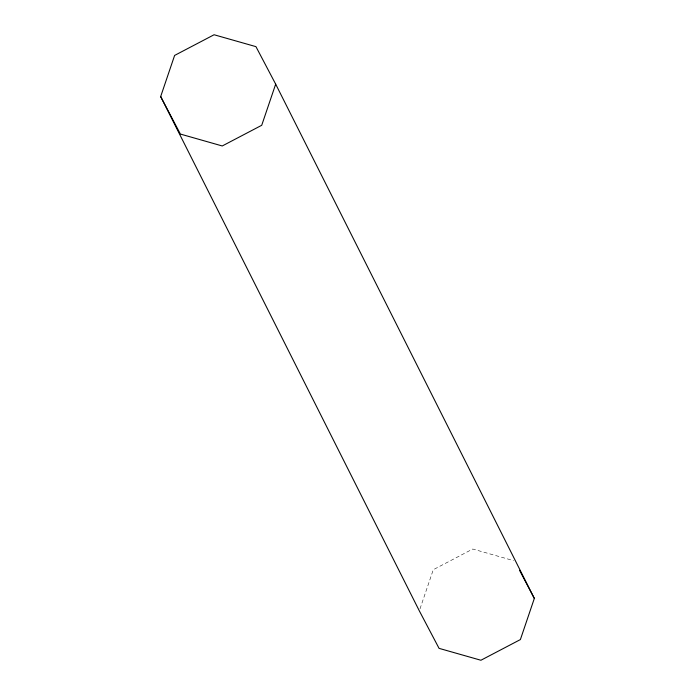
<?xml version="1.0" encoding="UTF-8"?>
<svg xmlns="http://www.w3.org/2000/svg" width="695" height="695" viewBox="0 0 695 695"><rect width="100%" height="100%" fill="white"/><g stroke="black" fill="none" stroke-linecap="round" stroke-linejoin="round"><path stroke-width="0.52" stroke-dasharray="3.48 2.61" d="M420.006 608.846L433.28 569.709L472.748 549.033L513.579 560.639"/><path stroke-width="1.04" d="M160.667 96.57L174.619 55.426L214.086 34.75L255.942 46.643L275.68 84.147L534.333 598.43L520.381 639.574L480.914 660.25L439.058 648.357L419.32 610.853L160.667 96.57L180.396 134.065L222.252 145.967L261.72 125.291L275.68 84.147M519.539 570.308L534.333 598.43"/></g></svg>
